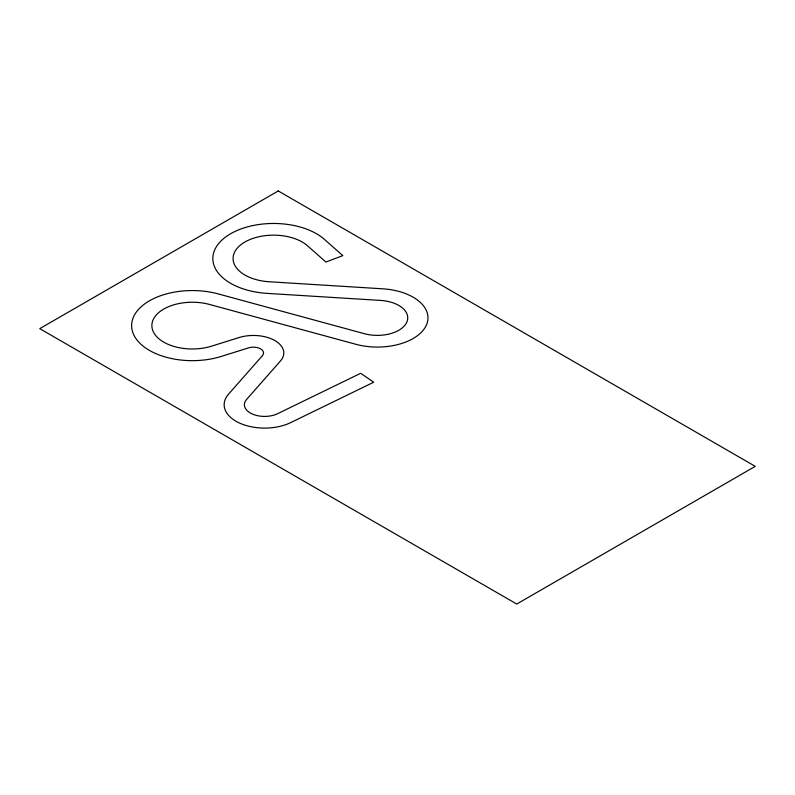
<?xml version="1.0" encoding="UTF-8"?>
<svg xmlns="http://www.w3.org/2000/svg" width="795" height="795" viewBox="0 0 795 795"><rect width="100%" height="100%" fill="white"/><g stroke="black" fill="none" stroke-linecap="round" stroke-linejoin="round"><path stroke-width="1.19" d="M262.459 355.633L228.553 394.141A40.475 23.363 0 0 0 239.484 423.039A40.475 23.363 0 0 0 290.712 422.602L373.7 382.226L360.662 373.292L277.674 413.668A20.233 11.687 0 0 1 252.055 413.887A20.233 11.687 0 0 1 246.589 399.438L280.506 360.92A30.359 17.53 0 0 0 274.613 340.419A30.359 17.53 0 0 0 238.957 337.577L211.659 346.143A40.475 23.363 0 0 1 151.885 326.268A40.475 23.363 0 0 1 209.602 304.465L355.792 344.275A50.592 29.206 0 0 0 426.08 325.761A50.592 29.206 0 0 0 382.793 288.814L269.227 281.758A40.475 23.363 0 0 1 239.037 246.321A40.475 23.363 0 0 1 307.427 245.725L325.91 262.032L342.834 255.632L324.35 239.325A60.708 35.05 0 0 0 221.775 240.219A60.708 35.05 0 0 0 267.06 293.375L380.626 300.43A30.359 17.53 0 0 1 406.603 322.601A30.359 17.53 0 0 1 364.428 333.711L218.237 293.902A60.708 35.05 0 0 0 131.652 326.596A60.708 35.05 0 0 0 221.318 356.408L248.606 347.852A10.116 5.843 0 0 1 260.502 348.796A10.116 5.843 0 0 1 262.459 355.633M278.25 190.959L39.75 328.653L516.75 604.041L755.25 466.347L278.25 190.959"/></g></svg>
